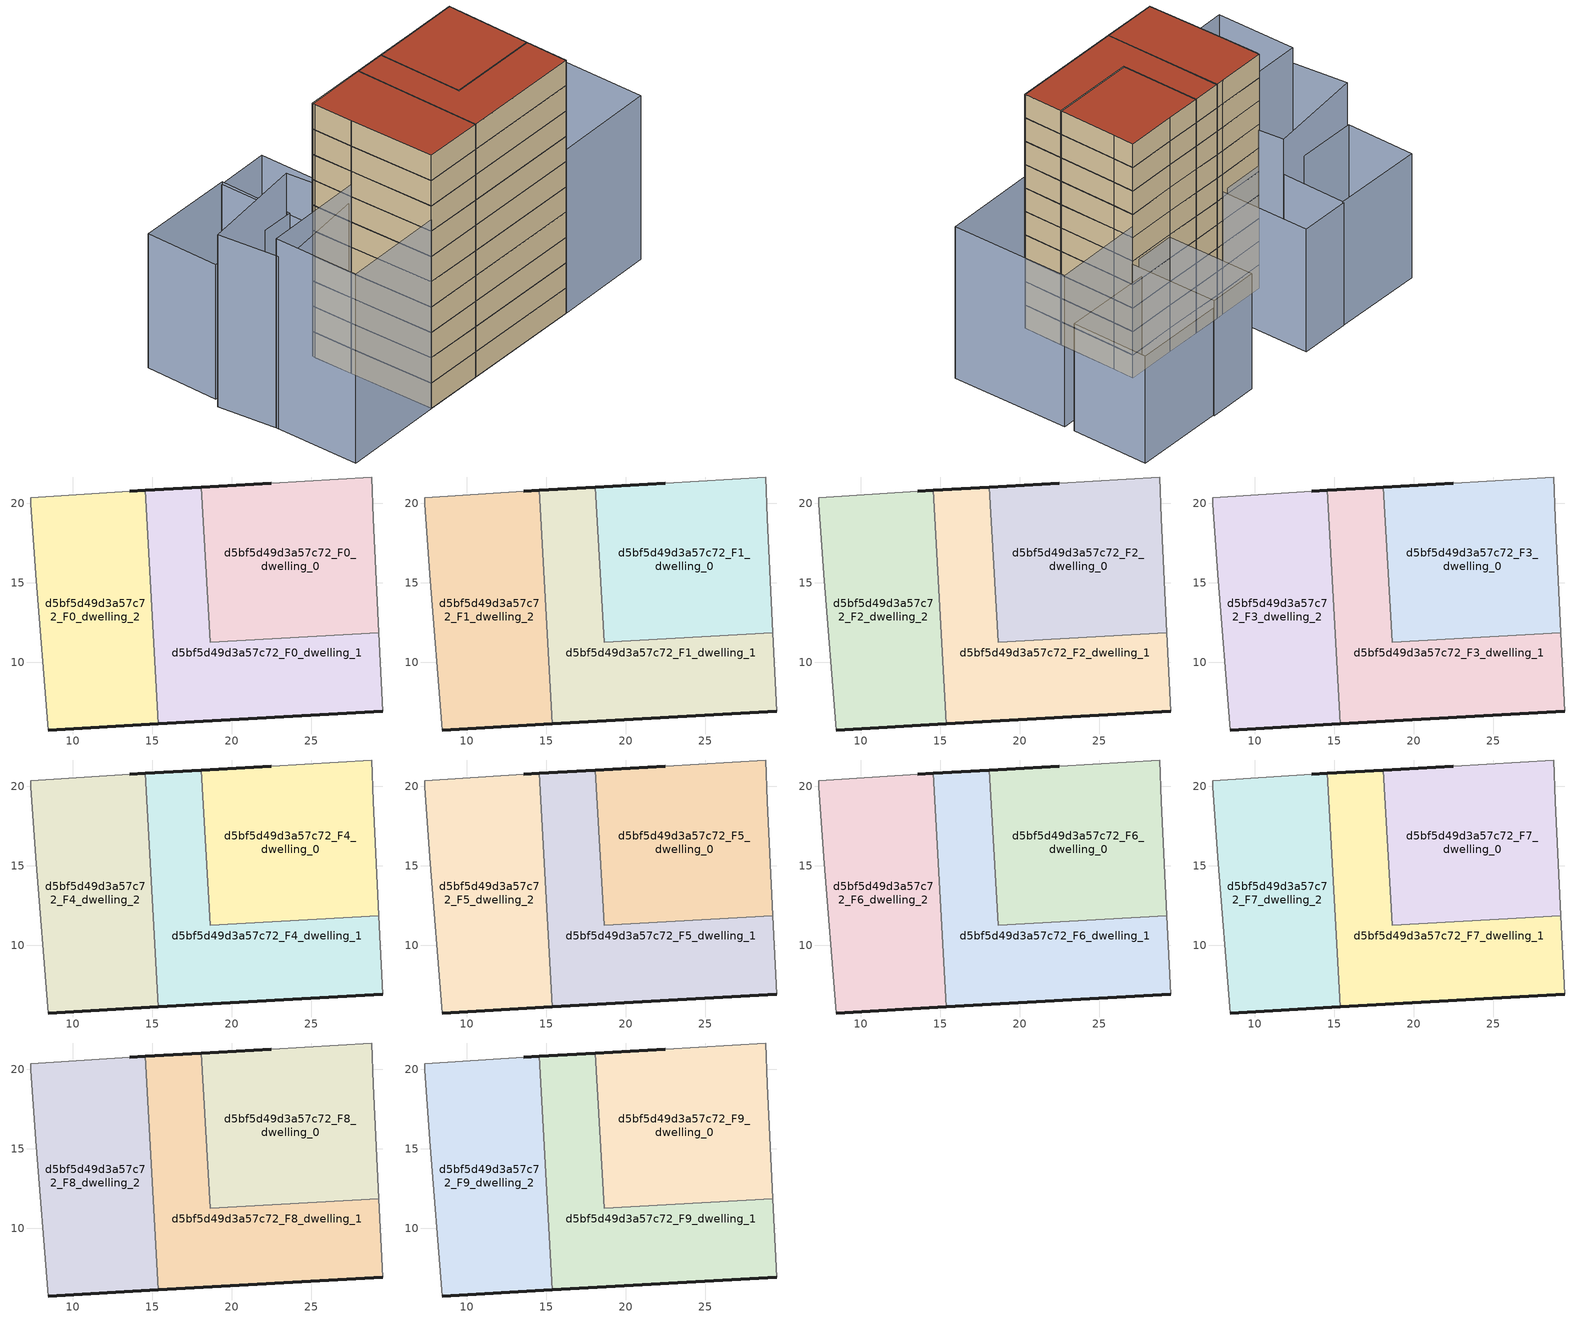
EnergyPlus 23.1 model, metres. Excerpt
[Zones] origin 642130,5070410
d5bf5d49d3a57c72_F0_dwelling_0
 floor ground (EU_floor_Construction): 29.24,11.86 28.88,19.04 28.78,21.65 22.48,21.25 18.08,21 18.63,11.26 z0
 wall outside (EU_wall_Construction): 18.08,21 22.48,21.25 z0:3
 wall adiabatic (EU_wall_Construction): 22.48,21.25 28.78,21.65 28.88,19.04 29.24,11.86 z0:3
 wall to d5bf5d49d3a57c72_F0_dwelling_1 (EU_wall_Construction): 29.24,11.86 18.63,11.26 18.08,21 z0:3
d5bf5d49d3a57c72_F0_dwelling_1
 floor ground (EU_floor_Construction): 29.48,6.93 29.24,11.86 18.63,11.26 18.08,21 14.55,20.8 15.38,6.13 z0
 wall outside (EU_wall_Construction): 29.48,6.93 15.38,6.13 / 14.55,20.8 18.08,21 z0:3
 wall adiabatic (EU_wall_Construction): 29.24,11.86 29.48,6.93 z0:3
 wall to d5bf5d49d3a57c72_F0_dwelling_2 (EU_wall_Construction): 15.38,6.13 14.55,20.8 z0:3
d5bf5d49d3a57c72_F0_dwelling_2
 floor ground (EU_floor_Construction): 15.38,6.13 14.55,20.8 13.57,20.75 7.37,20.35 7.37,19.95 7.67,15.55 7.67,15.54 8.46,5.74 z0
 wall outside (EU_wall_Construction): 13.57,20.75 14.55,20.8 / 15.38,6.13 8.46,5.74 z0:3
 wall adiabatic (EU_wall_Construction): 8.46,5.74 7.67,15.54 7.67,15.55 7.37,19.95 7.37,20.35 13.57,20.75 z0:3
d5bf5d49d3a57c72_F1_dwelling_0
 floor to d5bf5d49d3a57c72_F0_dwelling_0 (EU_floor_Construction): 29.24,11.86 28.88,19.04 28.78,21.65 22.48,21.25 18.08,21 18.63,11.26 z3
 wall outside (EU_wall_Construction): 18.08,21 22.48,21.25 z3:6
 wall adiabatic (EU_wall_Construction): 22.48,21.25 28.78,21.65 28.88,19.04 29.24,11.86 z3:6
 wall to d5bf5d49d3a57c72_F1_dwelling_1 (EU_wall_Construction): 29.24,11.86 18.63,11.26 18.08,21 z3:6
d5bf5d49d3a57c72_F1_dwelling_1
 floor to d5bf5d49d3a57c72_F0_dwelling_1 (EU_floor_Construction): 29.48,6.93 29.24,11.86 18.63,11.26 18.08,21 14.55,20.8 15.38,6.13 z3
 wall outside (EU_wall_Construction): 29.48,6.93 15.38,6.13 / 14.55,20.8 18.08,21 z3:6
 wall adiabatic (EU_wall_Construction): 29.24,11.86 29.48,6.93 z3:6
 wall to d5bf5d49d3a57c72_F1_dwelling_2 (EU_wall_Construction): 15.38,6.13 14.55,20.8 z3:6
d5bf5d49d3a57c72_F1_dwelling_2
 floor to d5bf5d49d3a57c72_F0_dwelling_2 (EU_floor_Construction): 15.38,6.13 14.55,20.8 13.57,20.75 7.37,20.35 7.37,19.95 7.67,15.55 7.67,15.54 8.46,5.74 z3
 wall outside (EU_wall_Construction): 13.57,20.75 14.55,20.8 / 15.38,6.13 8.46,5.74 z3:6
 wall adiabatic (EU_wall_Construction): 8.46,5.74 7.67,15.54 7.67,15.55 7.37,19.95 7.37,20.35 13.57,20.75 z3:6
d5bf5d49d3a57c72_F2_dwelling_0
 floor to d5bf5d49d3a57c72_F1_dwelling_0 (EU_floor_Construction): 29.24,11.86 28.88,19.04 28.78,21.65 22.48,21.25 18.08,21 18.63,11.26 z6
 wall outside (EU_wall_Construction): 18.08,21 22.48,21.25 z6:9
 wall adiabatic (EU_wall_Construction): 22.48,21.25 28.78,21.65 28.88,19.04 29.24,11.86 z6:9
 wall to d5bf5d49d3a57c72_F2_dwelling_1 (EU_wall_Construction): 29.24,11.86 18.63,11.26 18.08,21 z6:9
d5bf5d49d3a57c72_F2_dwelling_1
 floor to d5bf5d49d3a57c72_F1_dwelling_1 (EU_floor_Construction): 29.48,6.93 29.24,11.86 18.63,11.26 18.08,21 14.55,20.8 15.38,6.13 z6
 wall outside (EU_wall_Construction): 29.48,6.93 15.38,6.13 / 14.55,20.8 18.08,21 z6:9
 wall adiabatic (EU_wall_Construction): 29.24,11.86 29.48,6.93 z6:9
 wall to d5bf5d49d3a57c72_F2_dwelling_2 (EU_wall_Construction): 15.38,6.13 14.55,20.8 z6:9
d5bf5d49d3a57c72_F2_dwelling_2
 floor to d5bf5d49d3a57c72_F1_dwelling_2 (EU_floor_Construction): 15.38,6.13 14.55,20.8 13.57,20.75 7.37,20.35 7.37,19.95 7.67,15.55 7.67,15.54 8.46,5.74 z6
 wall outside (EU_wall_Construction): 13.57,20.75 14.55,20.8 / 15.38,6.13 8.46,5.74 z6:9
 wall adiabatic (EU_wall_Construction): 8.46,5.74 7.67,15.54 7.67,15.55 7.37,19.95 7.37,20.35 13.57,20.75 z6:9
d5bf5d49d3a57c72_F3_dwelling_0
 floor to d5bf5d49d3a57c72_F2_dwelling_0 (EU_floor_Construction): 29.24,11.86 28.88,19.04 28.78,21.65 22.48,21.25 18.08,21 18.63,11.26 z9
 wall outside (EU_wall_Construction): 18.08,21 22.48,21.25 z9:12
 wall adiabatic (EU_wall_Construction): 22.48,21.25 28.78,21.65 28.88,19.04 29.24,11.86 z9:12
 wall to d5bf5d49d3a57c72_F3_dwelling_1 (EU_wall_Construction): 29.24,11.86 18.63,11.26 18.08,21 z9:12
d5bf5d49d3a57c72_F3_dwelling_1
 floor to d5bf5d49d3a57c72_F2_dwelling_1 (EU_floor_Construction): 29.48,6.93 29.24,11.86 18.63,11.26 18.08,21 14.55,20.8 15.38,6.13 z9
 wall outside (EU_wall_Construction): 29.48,6.93 15.38,6.13 / 14.55,20.8 18.08,21 z9:12
 wall adiabatic (EU_wall_Construction): 29.24,11.86 29.48,6.93 z9:12
 wall to d5bf5d49d3a57c72_F3_dwelling_2 (EU_wall_Construction): 15.38,6.13 14.55,20.8 z9:12
d5bf5d49d3a57c72_F3_dwelling_2
 floor to d5bf5d49d3a57c72_F2_dwelling_2 (EU_floor_Construction): 15.38,6.13 14.55,20.8 13.57,20.75 7.37,20.35 7.37,19.95 7.67,15.55 7.67,15.54 8.46,5.74 z9
 wall outside (EU_wall_Construction): 13.57,20.75 14.55,20.8 / 15.38,6.13 8.46,5.74 z9:12
 wall adiabatic (EU_wall_Construction): 8.46,5.74 7.67,15.54 7.67,15.55 7.37,19.95 7.37,20.35 13.57,20.75 z9:12
d5bf5d49d3a57c72_F4_dwelling_0
 floor to d5bf5d49d3a57c72_F3_dwelling_0 (EU_floor_Construction): 29.24,11.86 28.88,19.04 28.78,21.65 22.48,21.25 18.08,21 18.63,11.26 z12
 wall outside (EU_wall_Construction): 18.08,21 22.48,21.25 z12:15
 wall adiabatic (EU_wall_Construction): 22.48,21.25 28.78,21.65 28.88,19.04 29.24,11.86 z12:15
 wall to d5bf5d49d3a57c72_F4_dwelling_1 (EU_wall_Construction): 29.24,11.86 18.63,11.26 18.08,21 z12:15
d5bf5d49d3a57c72_F4_dwelling_1
 floor to d5bf5d49d3a57c72_F3_dwelling_1 (EU_floor_Construction): 29.48,6.93 29.24,11.86 18.63,11.26 18.08,21 14.55,20.8 15.38,6.13 z12
 wall outside (EU_wall_Construction): 29.48,6.93 15.38,6.13 / 14.55,20.8 18.08,21 z12:15
 wall adiabatic (EU_wall_Construction): 29.24,11.86 29.48,6.93 z12:15
 wall to d5bf5d49d3a57c72_F4_dwelling_2 (EU_wall_Construction): 15.38,6.13 14.55,20.8 z12:15
d5bf5d49d3a57c72_F4_dwelling_2
 floor to d5bf5d49d3a57c72_F3_dwelling_2 (EU_floor_Construction): 15.38,6.13 14.55,20.8 13.57,20.75 7.37,20.35 7.37,19.95 7.67,15.55 7.67,15.54 8.46,5.74 z12
 wall outside (EU_wall_Construction): 13.57,20.75 14.55,20.8 / 15.38,6.13 8.46,5.74 z12:15
 wall adiabatic (EU_wall_Construction): 8.46,5.74 7.67,15.54 7.67,15.55 7.37,19.95 7.37,20.35 13.57,20.75 z12:15
d5bf5d49d3a57c72_F5_dwelling_0
 floor to d5bf5d49d3a57c72_F4_dwelling_0 (EU_floor_Construction): 29.24,11.86 28.88,19.04 28.78,21.65 22.48,21.25 18.08,21 18.63,11.26 z15
 wall outside (EU_wall_Construction): 18.08,21 22.48,21.25 z15:18
 wall adiabatic (EU_wall_Construction): 22.48,21.25 28.78,21.65 28.88,19.04 29.24,11.86 z15:18
 wall to d5bf5d49d3a57c72_F5_dwelling_1 (EU_wall_Construction): 29.24,11.86 18.63,11.26 18.08,21 z15:18
d5bf5d49d3a57c72_F5_dwelling_1
 floor to d5bf5d49d3a57c72_F4_dwelling_1 (EU_floor_Construction): 29.48,6.93 29.24,11.86 18.63,11.26 18.08,21 14.55,20.8 15.38,6.13 z15
 wall outside (EU_wall_Construction): 29.48,6.93 15.38,6.13 / 14.55,20.8 18.08,21 z15:18
 wall adiabatic (EU_wall_Construction): 29.24,11.86 29.48,6.93 z15:18
 wall to d5bf5d49d3a57c72_F5_dwelling_2 (EU_wall_Construction): 15.38,6.13 14.55,20.8 z15:18
d5bf5d49d3a57c72_F5_dwelling_2
 floor to d5bf5d49d3a57c72_F4_dwelling_2 (EU_floor_Construction): 15.38,6.13 14.55,20.8 13.57,20.75 7.37,20.35 7.37,19.95 7.67,15.55 7.67,15.54 8.46,5.74 z15
 wall outside (EU_wall_Construction): 13.57,20.75 14.55,20.8 / 15.38,6.13 8.46,5.74 z15:18
 wall adiabatic (EU_wall_Construction): 8.46,5.74 7.67,15.54 7.67,15.55 7.37,19.95 7.37,20.35 13.57,20.75 z15:18
d5bf5d49d3a57c72_F6_dwelling_0
 floor to d5bf5d49d3a57c72_F5_dwelling_0 (EU_floor_Construction): 29.24,11.86 28.88,19.04 28.78,21.65 22.48,21.25 18.08,21 18.63,11.26 z18
 wall outside (EU_wall_Construction): 18.08,21 22.48,21.25 z18:21
 wall adiabatic (EU_wall_Construction): 22.48,21.25 28.78,21.65 28.88,19.04 29.24,11.86 z18:21
 wall to d5bf5d49d3a57c72_F6_dwelling_1 (EU_wall_Construction): 29.24,11.86 18.63,11.26 18.08,21 z18:21
d5bf5d49d3a57c72_F6_dwelling_1
 floor to d5bf5d49d3a57c72_F5_dwelling_1 (EU_floor_Construction): 29.48,6.93 29.24,11.86 18.63,11.26 18.08,21 14.55,20.8 15.38,6.13 z18
 wall outside (EU_wall_Construction): 29.48,6.93 15.38,6.13 / 14.55,20.8 18.08,21 z18:21
 wall adiabatic (EU_wall_Construction): 29.24,11.86 29.48,6.93 z18:21
 wall to d5bf5d49d3a57c72_F6_dwelling_2 (EU_wall_Construction): 15.38,6.13 14.55,20.8 z18:21
d5bf5d49d3a57c72_F6_dwelling_2
 floor to d5bf5d49d3a57c72_F5_dwelling_2 (EU_floor_Construction): 15.38,6.13 14.55,20.8 13.57,20.75 7.37,20.35 7.37,19.95 7.67,15.55 7.67,15.54 8.46,5.74 z18
 wall outside (EU_wall_Construction): 13.57,20.75 14.55,20.8 / 15.38,6.13 8.46,5.74 z18:21
 wall adiabatic (EU_wall_Construction): 8.46,5.74 7.67,15.54 7.67,15.55 7.37,19.95 7.37,20.35 13.57,20.75 z18:21
d5bf5d49d3a57c72_F7_dwelling_0
 floor to d5bf5d49d3a57c72_F6_dwelling_0 (EU_floor_Construction): 29.24,11.86 28.88,19.04 28.78,21.65 22.48,21.25 18.08,21 18.63,11.26 z21
 wall outside (EU_wall_Construction): 18.08,21 22.48,21.25 z21:24
 wall adiabatic (EU_wall_Construction): 22.48,21.25 28.78,21.65 28.88,19.04 29.24,11.86 z21:24
 wall to d5bf5d49d3a57c72_F7_dwelling_1 (EU_wall_Construction): 29.24,11.86 18.63,11.26 18.08,21 z21:24
d5bf5d49d3a57c72_F7_dwelling_1
 floor to d5bf5d49d3a57c72_F6_dwelling_1 (EU_floor_Construction): 29.48,6.93 29.24,11.86 18.63,11.26 18.08,21 14.55,20.8 15.38,6.13 z21
 wall outside (EU_wall_Construction): 29.48,6.93 15.38,6.13 / 14.55,20.8 18.08,21 z21:24
 wall adiabatic (EU_wall_Construction): 29.24,11.86 29.48,6.93 z21:24
 wall to d5bf5d49d3a57c72_F7_dwelling_2 (EU_wall_Construction): 15.38,6.13 14.55,20.8 z21:24
d5bf5d49d3a57c72_F7_dwelling_2
 floor to d5bf5d49d3a57c72_F6_dwelling_2 (EU_floor_Construction): 15.38,6.13 14.55,20.8 13.57,20.75 7.37,20.35 7.37,19.95 7.67,15.55 7.67,15.54 8.46,5.74 z21
 wall outside (EU_wall_Construction): 13.57,20.75 14.55,20.8 / 15.38,6.13 8.46,5.74 z21:24
 wall adiabatic (EU_wall_Construction): 8.46,5.74 7.67,15.54 7.67,15.55 7.37,19.95 7.37,20.35 13.57,20.75 z21:24
d5bf5d49d3a57c72_F8_dwelling_0
 floor to d5bf5d49d3a57c72_F7_dwelling_0 (EU_floor_Construction): 29.24,11.86 28.88,19.04 28.78,21.65 22.48,21.25 18.08,21 18.63,11.26 z24
 wall outside (EU_wall_Construction): 18.08,21 22.48,21.25 z24:27
 wall adiabatic (EU_wall_Construction): 22.48,21.25 28.78,21.65 28.88,19.04 29.24,11.86 z24:27
 wall to d5bf5d49d3a57c72_F8_dwelling_1 (EU_wall_Construction): 29.24,11.86 18.63,11.26 18.08,21 z24:27
d5bf5d49d3a57c72_F8_dwelling_1
 floor to d5bf5d49d3a57c72_F7_dwelling_1 (EU_floor_Construction): 29.48,6.93 29.24,11.86 18.63,11.26 18.08,21 14.55,20.8 15.38,6.13 z24
 wall outside (EU_wall_Construction): 29.48,6.93 15.38,6.13 / 14.55,20.8 18.08,21 z24:27
 wall adiabatic (EU_wall_Construction): 29.24,11.86 29.48,6.93 z24:27
 wall to d5bf5d49d3a57c72_F8_dwelling_2 (EU_wall_Construction): 15.38,6.13 14.55,20.8 z24:27
d5bf5d49d3a57c72_F8_dwelling_2
 floor to d5bf5d49d3a57c72_F7_dwelling_2 (EU_floor_Construction): 15.38,6.13 14.55,20.8 13.57,20.75 7.37,20.35 7.37,19.95 7.67,15.55 7.67,15.54 8.46,5.74 z24
 wall outside (EU_wall_Construction): 13.57,20.75 14.55,20.8 / 15.38,6.13 8.46,5.74 z24:27
 wall adiabatic (EU_wall_Construction): 8.46,5.74 7.67,15.54 7.67,15.55 7.37,19.95 7.37,20.35 13.57,20.75 z24:27
d5bf5d49d3a57c72_F9_dwelling_0
 floor to d5bf5d49d3a57c72_F8_dwelling_0 (EU_floor_Construction): 29.24,11.86 28.88,19.04 28.78,21.65 22.48,21.25 18.08,21 18.63,11.26 z27
 wall outside (EU_wall_Construction): 18.08,21 22.48,21.25 z27:30
 wall adiabatic (EU_wall_Construction): 22.48,21.25 28.78,21.65 28.88,19.04 29.24,11.86 z27:30
 wall to d5bf5d49d3a57c72_F9_dwelling_1 (EU_wall_Construction): 29.24,11.86 18.63,11.26 18.08,21 z27:30
 roof outside (EU_roof_Construction): 28.78,21.65 28.88,19.04 29.24,11.86 18.63,11.26 18.08,21 22.48,21.25 z30
d5bf5d49d3a57c72_F9_dwelling_1
 floor to d5bf5d49d3a57c72_F8_dwelling_1 (EU_floor_Construction): 29.48,6.93 29.24,11.86 18.63,11.26 18.08,21 14.55,20.8 15.38,6.13 z27
 wall outside (EU_wall_Construction): 29.48,6.93 15.38,6.13 / 14.55,20.8 18.08,21 z27:30
 wall adiabatic (EU_wall_Construction): 29.24,11.86 29.48,6.93 z27:30
 wall to d5bf5d49d3a57c72_F9_dwelling_2 (EU_wall_Construction): 15.38,6.13 14.55,20.8 z27:30
 roof outside (EU_roof_Construction): 29.24,11.86 29.48,6.93 15.38,6.13 14.55,20.8 18.08,21 18.63,11.26 z30
d5bf5d49d3a57c72_F9_dwelling_2
 floor to d5bf5d49d3a57c72_F8_dwelling_2 (EU_floor_Construction): 15.38,6.13 14.55,20.8 13.57,20.75 7.37,20.35 7.37,19.95 7.67,15.55 7.67,15.54 8.46,5.74 z27
 wall outside (EU_wall_Construction): 13.57,20.75 14.55,20.8 / 15.38,6.13 8.46,5.74 z27:30
 wall adiabatic (EU_wall_Construction): 8.46,5.74 7.67,15.54 7.67,15.55 7.37,19.95 7.37,20.35 13.57,20.75 z27:30
 roof outside (EU_roof_Construction): 14.55,20.8 15.38,6.13 8.46,5.74 7.67,15.54 7.67,15.55 7.37,19.95 7.37,20.35 13.57,20.75 z30
shading: 41.29,7.73 29.48,6.94 / 29.48,6.94 28.49,21.55 / 28.49,21.55 40.3,22.35 / 40.3,22.35 41.29,7.73 z0:19.4; 28.87,21.65 22.48,21.25 / 22.48,21.25 21.78,32.26 / 21.78,32.26 28.18,32.66 / 28.18,32.66 28.87,21.65 z0:14.7; 8.36,15.7 -3.94,13.65 / -3.94,13.65 -5.24,21.46 / -5.24,21.46 7.06,23.5 / 7.06,23.5 8.36,15.7 z0:20.4; 13.57,20.75 7.27,20.35 / 7.27,20.35 6.55,31.56 / 6.55,31.56 12.85,31.96 / 12.85,31.96 13.57,20.75 z0:15.7; -4.84,30.96 6.64,31.56 / 6.64,31.56 7.09,23.06 / 7.09,23.06 -4.39,22.46 / -4.39,22.46 -4.84,30.96 z0:15.9; 28.17,32.55 39.6,33.16 / 39.6,33.16 40.11,23.56 / 40.11,23.56 28.68,22.95 / 28.68,22.95 28.17,32.55 z0:13.7; 8.47,5.74 -3.44,4.94 / -3.44,4.94 -4.1,14.76 / -4.1,14.76 7.81,15.56 / 7.81,15.56 8.47,5.74 z0:22.4
[Building]
EU S2 Campaign: North Axis=0; Terrain=City; Solar Distribution=FullExterior
[Site:Location]
Lyon-Bron: Latitude=45.75; Longitude=5; Time Zone=1; Elevation=198
[SizingPeriod:WeatherFileDays]
AnnualSizingPeriod: Begin Month=1; Begin Day of Month=1; End Month=12; End Day of Month=31; Day of Week for Start Day=Monday; Use Weather File Daylight Saving Period=No; Use Weather File Rain and Snow Indicators=No
[MATERIAL]
EU_InternalMass_Material: Roughness=MediumRough; Thickness=0.1; Conductivity=1; Density=1800; Specific Heat=900; Thermal Absorptance=0.9; Solar Absorptance=0.7; Visible Absorptance=0.7
[MATERIAL:NOMASS] Roughness=MediumRough; Thermal Absorptance=0.9; Solar Absorptance=0.7; Visible Absorptance=0.7
Name | Thermal Resistance
EU_wall_NoMass | 0.370959
EU_roof_NoMass | 0.369943
EU_floor_NoMass | 0.443696
[CONSTRUCTION]
EU_wall_Construction: EU_wall_NoMass
EU_roof_Construction: EU_roof_NoMass
EU_floor_Construction: EU_floor_NoMass
EU_InternalMass_Construction: EU_InternalMass_Material
[ZONE] Type=1; Multiplier=1; Ceiling Height=autocalculate; Floor Area=autocalculate; Part of Total Floor Area=Yes
Name | Volume
d5bf5d49d3a57c72_F0_dwelling_0 | 312.538
d5bf5d49d3a57c72_F1_dwelling_0; d5bf5d49d3a57c72_F2_dwelling_0; d5bf5d49d3a57c72_F3_dwelling_0; d5bf5d49d3a57c72_F4_dwelling_0; d5bf5d49d3a57c72_F5_dwelling_0; d5bf5d49d3a57c72_F6_dwelling_0; d5bf5d49d3a57c72_F7_dwelling_0; d5bf5d49d3a57c72_F8_dwelling_0; d5bf5d49d3a57c72_F9_dwelling_0; d5bf5d49d3a57c72_F0_dwelling_1; d5bf5d49d3a57c72_F1_dwelling_1; d5bf5d49d3a57c72_F2_dwelling_1; d5bf5d49d3a57c72_F3_dwelling_1; d5bf5d49d3a57c72_F4_dwelling_1; d5bf5d49d3a57c72_F5_dwelling_1; d5bf5d49d3a57c72_F6_dwelling_1; d5bf5d49d3a57c72_F7_dwelling_1; d5bf5d49d3a57c72_F8_dwelling_1; d5bf5d49d3a57c72_F9_dwelling_1 | 312.539
d5bf5d49d3a57c72_F0_dwelling_2 | 312.521
d5bf5d49d3a57c72_F1_dwelling_2; d5bf5d49d3a57c72_F2_dwelling_2; d5bf5d49d3a57c72_F3_dwelling_2; d5bf5d49d3a57c72_F4_dwelling_2; d5bf5d49d3a57c72_F5_dwelling_2; d5bf5d49d3a57c72_F6_dwelling_2; d5bf5d49d3a57c72_F7_dwelling_2; d5bf5d49d3a57c72_F8_dwelling_2; d5bf5d49d3a57c72_F9_dwelling_2 | 312.519
[INTERNALMASS] Construction=EU_InternalMass_Construction
Name | Zone or ZoneList | Surface Area
d5bf5d49d3a57c72_F0_dwelling_0_EU_InternalMass | d5bf5d49d3a57c72_F0_dwelling_0 | 104.179
d5bf5d49d3a57c72_F0_dwelling_1_EU_InternalMass | d5bf5d49d3a57c72_F0_dwelling_1 | 104.18
d5bf5d49d3a57c72_F0_dwelling_2_EU_InternalMass | d5bf5d49d3a57c72_F0_dwelling_2 | 104.173
d5bf5d49d3a57c72_F1_dwelling_0_EU_InternalMass | d5bf5d49d3a57c72_F1_dwelling_0 | 104.179
d5bf5d49d3a57c72_F1_dwelling_1_EU_InternalMass | d5bf5d49d3a57c72_F1_dwelling_1 | 104.18
d5bf5d49d3a57c72_F1_dwelling_2_EU_InternalMass | d5bf5d49d3a57c72_F1_dwelling_2 | 104.173
d5bf5d49d3a57c72_F2_dwelling_0_EU_InternalMass | d5bf5d49d3a57c72_F2_dwelling_0 | 104.179
d5bf5d49d3a57c72_F2_dwelling_1_EU_InternalMass | d5bf5d49d3a57c72_F2_dwelling_1 | 104.18
d5bf5d49d3a57c72_F2_dwelling_2_EU_InternalMass | d5bf5d49d3a57c72_F2_dwelling_2 | 104.173
d5bf5d49d3a57c72_F3_dwelling_0_EU_InternalMass | d5bf5d49d3a57c72_F3_dwelling_0 | 104.179
d5bf5d49d3a57c72_F3_dwelling_1_EU_InternalMass | d5bf5d49d3a57c72_F3_dwelling_1 | 104.18
d5bf5d49d3a57c72_F3_dwelling_2_EU_InternalMass | d5bf5d49d3a57c72_F3_dwelling_2 | 104.173
d5bf5d49d3a57c72_F4_dwelling_0_EU_InternalMass | d5bf5d49d3a57c72_F4_dwelling_0 | 104.179
d5bf5d49d3a57c72_F4_dwelling_1_EU_InternalMass | d5bf5d49d3a57c72_F4_dwelling_1 | 104.18
d5bf5d49d3a57c72_F4_dwelling_2_EU_InternalMass | d5bf5d49d3a57c72_F4_dwelling_2 | 104.173
d5bf5d49d3a57c72_F5_dwelling_0_EU_InternalMass | d5bf5d49d3a57c72_F5_dwelling_0 | 104.179
d5bf5d49d3a57c72_F5_dwelling_1_EU_InternalMass | d5bf5d49d3a57c72_F5_dwelling_1 | 104.18
d5bf5d49d3a57c72_F5_dwelling_2_EU_InternalMass | d5bf5d49d3a57c72_F5_dwelling_2 | 104.173
d5bf5d49d3a57c72_F6_dwelling_0_EU_InternalMass | d5bf5d49d3a57c72_F6_dwelling_0 | 104.179
d5bf5d49d3a57c72_F6_dwelling_1_EU_InternalMass | d5bf5d49d3a57c72_F6_dwelling_1 | 104.18
d5bf5d49d3a57c72_F6_dwelling_2_EU_InternalMass | d5bf5d49d3a57c72_F6_dwelling_2 | 104.173
d5bf5d49d3a57c72_F7_dwelling_0_EU_InternalMass | d5bf5d49d3a57c72_F7_dwelling_0 | 104.179
d5bf5d49d3a57c72_F7_dwelling_1_EU_InternalMass | d5bf5d49d3a57c72_F7_dwelling_1 | 104.18
d5bf5d49d3a57c72_F7_dwelling_2_EU_InternalMass | d5bf5d49d3a57c72_F7_dwelling_2 | 104.173
d5bf5d49d3a57c72_F8_dwelling_0_EU_InternalMass | d5bf5d49d3a57c72_F8_dwelling_0 | 104.179
d5bf5d49d3a57c72_F8_dwelling_1_EU_InternalMass | d5bf5d49d3a57c72_F8_dwelling_1 | 104.18
d5bf5d49d3a57c72_F8_dwelling_2_EU_InternalMass | d5bf5d49d3a57c72_F8_dwelling_2 | 104.173
d5bf5d49d3a57c72_F9_dwelling_0_EU_InternalMass | d5bf5d49d3a57c72_F9_dwelling_0 | 104.179
d5bf5d49d3a57c72_F9_dwelling_1_EU_InternalMass | d5bf5d49d3a57c72_F9_dwelling_1 | 104.18
d5bf5d49d3a57c72_F9_dwelling_2_EU_InternalMass | d5bf5d49d3a57c72_F9_dwelling_2 | 104.173
[OTHEREQUIPMENT] Fuel Type=Electricity; Design Level Calculation Method=Watts/Area; Power per Zone Floor Area=1; Fraction Latent=0; Fraction Radiant=0; Fraction Lost=0; Carbon Dioxide Generation Rate=0; EndUse Subcategory=EU_Step8_InternalGains
Name | Zone or ZoneList or Space or SpaceList | Schedule
EU_Step8_InternalGain_d5bf5d49d3a57c72_F0_dwelling_0_f000 | d5bf5d49d3a57c72_F0_dwelling_0 | EU_Step8_GainSchedule_d5bf5d49d3a57c72_F0_dwelling_0_f000
EU_Step8_InternalGain_d5bf5d49d3a57c72_F0_dwelling_1_f000 | d5bf5d49d3a57c72_F0_dwelling_1 | EU_Step8_GainSchedule_d5bf5d49d3a57c72_F0_dwelling_1_f000
EU_Step8_InternalGain_d5bf5d49d3a57c72_F0_dwelling_2_f000 | d5bf5d49d3a57c72_F0_dwelling_2 | EU_Step8_GainSchedule_d5bf5d49d3a57c72_F0_dwelling_2_f000
EU_Step8_InternalGain_d5bf5d49d3a57c72_F1_dwelling_0_f000 | d5bf5d49d3a57c72_F1_dwelling_0 | EU_Step8_GainSchedule_d5bf5d49d3a57c72_F1_dwelling_0_f000
EU_Step8_InternalGain_d5bf5d49d3a57c72_F1_dwelling_1_f000 | d5bf5d49d3a57c72_F1_dwelling_1 | EU_Step8_GainSchedule_d5bf5d49d3a57c72_F1_dwelling_1_f000
EU_Step8_InternalGain_d5bf5d49d3a57c72_F1_dwelling_2_f000 | d5bf5d49d3a57c72_F1_dwelling_2 | EU_Step8_GainSchedule_d5bf5d49d3a57c72_F1_dwelling_2_f000
EU_Step8_InternalGain_d5bf5d49d3a57c72_F2_dwelling_0_f000 | d5bf5d49d3a57c72_F2_dwelling_0 | EU_Step8_GainSchedule_d5bf5d49d3a57c72_F2_dwelling_0_f000
EU_Step8_InternalGain_d5bf5d49d3a57c72_F2_dwelling_1_f000 | d5bf5d49d3a57c72_F2_dwelling_1 | EU_Step8_GainSchedule_d5bf5d49d3a57c72_F2_dwelling_1_f000
EU_Step8_InternalGain_d5bf5d49d3a57c72_F2_dwelling_2_f000 | d5bf5d49d3a57c72_F2_dwelling_2 | EU_Step8_GainSchedule_d5bf5d49d3a57c72_F2_dwelling_2_f000
EU_Step8_InternalGain_d5bf5d49d3a57c72_F3_dwelling_0_f000 | d5bf5d49d3a57c72_F3_dwelling_0 | EU_Step8_GainSchedule_d5bf5d49d3a57c72_F3_dwelling_0_f000
EU_Step8_InternalGain_d5bf5d49d3a57c72_F3_dwelling_1_f000 | d5bf5d49d3a57c72_F3_dwelling_1 | EU_Step8_GainSchedule_d5bf5d49d3a57c72_F3_dwelling_1_f000
EU_Step8_InternalGain_d5bf5d49d3a57c72_F3_dwelling_2_f000 | d5bf5d49d3a57c72_F3_dwelling_2 | EU_Step8_GainSchedule_d5bf5d49d3a57c72_F3_dwelling_2_f000
EU_Step8_InternalGain_d5bf5d49d3a57c72_F4_dwelling_0_f000 | d5bf5d49d3a57c72_F4_dwelling_0 | EU_Step8_GainSchedule_d5bf5d49d3a57c72_F4_dwelling_0_f000
EU_Step8_InternalGain_d5bf5d49d3a57c72_F4_dwelling_1_f000 | d5bf5d49d3a57c72_F4_dwelling_1 | EU_Step8_GainSchedule_d5bf5d49d3a57c72_F4_dwelling_1_f000
EU_Step8_InternalGain_d5bf5d49d3a57c72_F4_dwelling_2_f000 | d5bf5d49d3a57c72_F4_dwelling_2 | EU_Step8_GainSchedule_d5bf5d49d3a57c72_F4_dwelling_2_f000
EU_Step8_InternalGain_d5bf5d49d3a57c72_F5_dwelling_0_f000 | d5bf5d49d3a57c72_F5_dwelling_0 | EU_Step8_GainSchedule_d5bf5d49d3a57c72_F5_dwelling_0_f000
EU_Step8_InternalGain_d5bf5d49d3a57c72_F5_dwelling_1_f000 | d5bf5d49d3a57c72_F5_dwelling_1 | EU_Step8_GainSchedule_d5bf5d49d3a57c72_F5_dwelling_1_f000
EU_Step8_InternalGain_d5bf5d49d3a57c72_F5_dwelling_2_f000 | d5bf5d49d3a57c72_F5_dwelling_2 | EU_Step8_GainSchedule_d5bf5d49d3a57c72_F5_dwelling_2_f000
EU_Step8_InternalGain_d5bf5d49d3a57c72_F6_dwelling_0_f000 | d5bf5d49d3a57c72_F6_dwelling_0 | EU_Step8_GainSchedule_d5bf5d49d3a57c72_F6_dwelling_0_f000
EU_Step8_InternalGain_d5bf5d49d3a57c72_F6_dwelling_1_f000 | d5bf5d49d3a57c72_F6_dwelling_1 | EU_Step8_GainSchedule_d5bf5d49d3a57c72_F6_dwelling_1_f000
EU_Step8_InternalGain_d5bf5d49d3a57c72_F6_dwelling_2_f000 | d5bf5d49d3a57c72_F6_dwelling_2 | EU_Step8_GainSchedule_d5bf5d49d3a57c72_F6_dwelling_2_f000
EU_Step8_InternalGain_d5bf5d49d3a57c72_F7_dwelling_0_f000 | d5bf5d49d3a57c72_F7_dwelling_0 | EU_Step8_GainSchedule_d5bf5d49d3a57c72_F7_dwelling_0_f000
EU_Step8_InternalGain_d5bf5d49d3a57c72_F7_dwelling_1_f000 | d5bf5d49d3a57c72_F7_dwelling_1 | EU_Step8_GainSchedule_d5bf5d49d3a57c72_F7_dwelling_1_f000
EU_Step8_InternalGain_d5bf5d49d3a57c72_F7_dwelling_2_f000 | d5bf5d49d3a57c72_F7_dwelling_2 | EU_Step8_GainSchedule_d5bf5d49d3a57c72_F7_dwelling_2_f000
EU_Step8_InternalGain_d5bf5d49d3a57c72_F8_dwelling_0_f000 | d5bf5d49d3a57c72_F8_dwelling_0 | EU_Step8_GainSchedule_d5bf5d49d3a57c72_F8_dwelling_0_f000
EU_Step8_InternalGain_d5bf5d49d3a57c72_F8_dwelling_1_f000 | d5bf5d49d3a57c72_F8_dwelling_1 | EU_Step8_GainSchedule_d5bf5d49d3a57c72_F8_dwelling_1_f000
EU_Step8_InternalGain_d5bf5d49d3a57c72_F8_dwelling_2_f000 | d5bf5d49d3a57c72_F8_dwelling_2 | EU_Step8_GainSchedule_d5bf5d49d3a57c72_F8_dwelling_2_f000
EU_Step8_InternalGain_d5bf5d49d3a57c72_F9_dwelling_0_f000 | d5bf5d49d3a57c72_F9_dwelling_0 | EU_Step8_GainSchedule_d5bf5d49d3a57c72_F9_dwelling_0_f000
EU_Step8_InternalGain_d5bf5d49d3a57c72_F9_dwelling_1_f000 | d5bf5d49d3a57c72_F9_dwelling_1 | EU_Step8_GainSchedule_d5bf5d49d3a57c72_F9_dwelling_1_f000
EU_Step8_InternalGain_d5bf5d49d3a57c72_F9_dwelling_2_f000 | d5bf5d49d3a57c72_F9_dwelling_2 | EU_Step8_GainSchedule_d5bf5d49d3a57c72_F9_dwelling_2_f000
[ZONEVENTILATION:DESIGNFLOWRATE] Schedule=EU_AlwaysOn; Design Flow Rate Calculation Method=AirChanges/Hour; Air Changes per Hour=0.44192; Ventilation Type=Natural; Fan Pressure Rise=0; Fan Total Efficiency=1; Constant Term Coefficient=1; Temperature Term Coefficient=0; Velocity Term Coefficient=0; Velocity Squared Term Coefficient=0; Minimum Indoor Temperature=-100; Maximum Indoor Temperature=100; Delta Temperature=-100; Minimum Outdoor Temperature=-100; Maximum Outdoor Temperature=100; Maximum Wind Speed=40
Name | Zone or ZoneList or Space or SpaceList
EU_ConstantAir_d5bf5d49d3a57c72_F0_dwelling_0 | d5bf5d49d3a57c72_F0_dwelling_0
EU_ConstantAir_d5bf5d49d3a57c72_F0_dwelling_1 | d5bf5d49d3a57c72_F0_dwelling_1
EU_ConstantAir_d5bf5d49d3a57c72_F0_dwelling_2 | d5bf5d49d3a57c72_F0_dwelling_2
EU_ConstantAir_d5bf5d49d3a57c72_F1_dwelling_0 | d5bf5d49d3a57c72_F1_dwelling_0
EU_ConstantAir_d5bf5d49d3a57c72_F1_dwelling_1 | d5bf5d49d3a57c72_F1_dwelling_1
EU_ConstantAir_d5bf5d49d3a57c72_F1_dwelling_2 | d5bf5d49d3a57c72_F1_dwelling_2
EU_ConstantAir_d5bf5d49d3a57c72_F2_dwelling_0 | d5bf5d49d3a57c72_F2_dwelling_0
EU_ConstantAir_d5bf5d49d3a57c72_F2_dwelling_1 | d5bf5d49d3a57c72_F2_dwelling_1
EU_ConstantAir_d5bf5d49d3a57c72_F2_dwelling_2 | d5bf5d49d3a57c72_F2_dwelling_2
EU_ConstantAir_d5bf5d49d3a57c72_F3_dwelling_0 | d5bf5d49d3a57c72_F3_dwelling_0
EU_ConstantAir_d5bf5d49d3a57c72_F3_dwelling_1 | d5bf5d49d3a57c72_F3_dwelling_1
EU_ConstantAir_d5bf5d49d3a57c72_F3_dwelling_2 | d5bf5d49d3a57c72_F3_dwelling_2
EU_ConstantAir_d5bf5d49d3a57c72_F4_dwelling_0 | d5bf5d49d3a57c72_F4_dwelling_0
EU_ConstantAir_d5bf5d49d3a57c72_F4_dwelling_1 | d5bf5d49d3a57c72_F4_dwelling_1
EU_ConstantAir_d5bf5d49d3a57c72_F4_dwelling_2 | d5bf5d49d3a57c72_F4_dwelling_2
EU_ConstantAir_d5bf5d49d3a57c72_F5_dwelling_0 | d5bf5d49d3a57c72_F5_dwelling_0
EU_ConstantAir_d5bf5d49d3a57c72_F5_dwelling_1 | d5bf5d49d3a57c72_F5_dwelling_1
EU_ConstantAir_d5bf5d49d3a57c72_F5_dwelling_2 | d5bf5d49d3a57c72_F5_dwelling_2
EU_ConstantAir_d5bf5d49d3a57c72_F6_dwelling_0 | d5bf5d49d3a57c72_F6_dwelling_0
EU_ConstantAir_d5bf5d49d3a57c72_F6_dwelling_1 | d5bf5d49d3a57c72_F6_dwelling_1
EU_ConstantAir_d5bf5d49d3a57c72_F6_dwelling_2 | d5bf5d49d3a57c72_F6_dwelling_2
EU_ConstantAir_d5bf5d49d3a57c72_F7_dwelling_0 | d5bf5d49d3a57c72_F7_dwelling_0
EU_ConstantAir_d5bf5d49d3a57c72_F7_dwelling_1 | d5bf5d49d3a57c72_F7_dwelling_1
EU_ConstantAir_d5bf5d49d3a57c72_F7_dwelling_2 | d5bf5d49d3a57c72_F7_dwelling_2
EU_ConstantAir_d5bf5d49d3a57c72_F8_dwelling_0 | d5bf5d49d3a57c72_F8_dwelling_0
EU_ConstantAir_d5bf5d49d3a57c72_F8_dwelling_1 | d5bf5d49d3a57c72_F8_dwelling_1
EU_ConstantAir_d5bf5d49d3a57c72_F8_dwelling_2 | d5bf5d49d3a57c72_F8_dwelling_2
EU_ConstantAir_d5bf5d49d3a57c72_F9_dwelling_0 | d5bf5d49d3a57c72_F9_dwelling_0
EU_ConstantAir_d5bf5d49d3a57c72_F9_dwelling_1 | d5bf5d49d3a57c72_F9_dwelling_1
EU_ConstantAir_d5bf5d49d3a57c72_F9_dwelling_2 | d5bf5d49d3a57c72_F9_dwelling_2
[HVACTEMPLATE:THERMOSTAT] Constant Heating Setpoint=20; Constant Cooling Setpoint=50
EU_HeatOnly_d5bf5d49d3a57c72_F0_dwelling_0; EU_HeatOnly_d5bf5d49d3a57c72_F0_dwelling_1; EU_HeatOnly_d5bf5d49d3a57c72_F0_dwelling_2; EU_HeatOnly_d5bf5d49d3a57c72_F1_dwelling_0; EU_HeatOnly_d5bf5d49d3a57c72_F1_dwelling_1; EU_HeatOnly_d5bf5d49d3a57c72_F1_dwelling_2; EU_HeatOnly_d5bf5d49d3a57c72_F2_dwelling_0; EU_HeatOnly_d5bf5d49d3a57c72_F2_dwelling_1; EU_HeatOnly_d5bf5d49d3a57c72_F2_dwelling_2; EU_HeatOnly_d5bf5d49d3a57c72_F3_dwelling_0; EU_HeatOnly_d5bf5d49d3a57c72_F3_dwelling_1; EU_HeatOnly_d5bf5d49d3a57c72_F3_dwelling_2; EU_HeatOnly_d5bf5d49d3a57c72_F4_dwelling_0; EU_HeatOnly_d5bf5d49d3a57c72_F4_dwelling_1; EU_HeatOnly_d5bf5d49d3a57c72_F4_dwelling_2; EU_HeatOnly_d5bf5d49d3a57c72_F5_dwelling_0; EU_HeatOnly_d5bf5d49d3a57c72_F5_dwelling_1; EU_HeatOnly_d5bf5d49d3a57c72_F5_dwelling_2; EU_HeatOnly_d5bf5d49d3a57c72_F6_dwelling_0; EU_HeatOnly_d5bf5d49d3a57c72_F6_dwelling_1; EU_HeatOnly_d5bf5d49d3a57c72_F6_dwelling_2; EU_HeatOnly_d5bf5d49d3a57c72_F7_dwelling_0; EU_HeatOnly_d5bf5d49d3a57c72_F7_dwelling_1; EU_HeatOnly_d5bf5d49d3a57c72_F7_dwelling_2; EU_HeatOnly_d5bf5d49d3a57c72_F8_dwelling_0; EU_HeatOnly_d5bf5d49d3a57c72_F8_dwelling_1; EU_HeatOnly_d5bf5d49d3a57c72_F8_dwelling_2; EU_HeatOnly_d5bf5d49d3a57c72_F9_dwelling_0; EU_HeatOnly_d5bf5d49d3a57c72_F9_dwelling_1; EU_HeatOnly_d5bf5d49d3a57c72_F9_dwelling_2
[HVACTEMPLATE:ZONE:IDEALLOADSAIRSYSTEM] System Availability Schedule=EU_AlwaysOn; Maximum Heating Supply Air Temperature=50; Minimum Cooling Supply Air Temperature=13; Maximum Heating Supply Air Humidity Ratio=0.0156; Minimum Cooling Supply Air Humidity Ratio=0.0077; Heating Limit=NoLimit; Cooling Limit=NoLimit; Heating Availability Schedule=EU_AlwaysOn; Cooling Availability Schedule=EU_CoolingOff; Dehumidification Control Type=ConstantSensibleHeatRatio; Cooling Sensible Heat Ratio=0.7; Dehumidification Setpoint=60; Humidification Control Type=None; Humidification Setpoint=30; Outdoor Air Method=None; Outdoor Air Flow Rate per Person=0.00944; Outdoor Air Flow Rate per Zone Floor Area=0; Outdoor Air Flow Rate per Zone=0; Demand Controlled Ventilation Type=None; Outdoor Air Economizer Type=NoEconomizer; Heat Recovery Type=None; Sensible Heat Recovery Effectiveness=0.7; Latent Heat Recovery Effectiveness=0.65
Name | Template Thermostat
d5bf5d49d3a57c72_F0_dwelling_0 | EU_HeatOnly_d5bf5d49d3a57c72_F0_dwelling_0
d5bf5d49d3a57c72_F0_dwelling_1 | EU_HeatOnly_d5bf5d49d3a57c72_F0_dwelling_1
d5bf5d49d3a57c72_F0_dwelling_2 | EU_HeatOnly_d5bf5d49d3a57c72_F0_dwelling_2
d5bf5d49d3a57c72_F1_dwelling_0 | EU_HeatOnly_d5bf5d49d3a57c72_F1_dwelling_0
d5bf5d49d3a57c72_F1_dwelling_1 | EU_HeatOnly_d5bf5d49d3a57c72_F1_dwelling_1
d5bf5d49d3a57c72_F1_dwelling_2 | EU_HeatOnly_d5bf5d49d3a57c72_F1_dwelling_2
d5bf5d49d3a57c72_F2_dwelling_0 | EU_HeatOnly_d5bf5d49d3a57c72_F2_dwelling_0
d5bf5d49d3a57c72_F2_dwelling_1 | EU_HeatOnly_d5bf5d49d3a57c72_F2_dwelling_1
d5bf5d49d3a57c72_F2_dwelling_2 | EU_HeatOnly_d5bf5d49d3a57c72_F2_dwelling_2
d5bf5d49d3a57c72_F3_dwelling_0 | EU_HeatOnly_d5bf5d49d3a57c72_F3_dwelling_0
d5bf5d49d3a57c72_F3_dwelling_1 | EU_HeatOnly_d5bf5d49d3a57c72_F3_dwelling_1
d5bf5d49d3a57c72_F3_dwelling_2 | EU_HeatOnly_d5bf5d49d3a57c72_F3_dwelling_2
d5bf5d49d3a57c72_F4_dwelling_0 | EU_HeatOnly_d5bf5d49d3a57c72_F4_dwelling_0
d5bf5d49d3a57c72_F4_dwelling_1 | EU_HeatOnly_d5bf5d49d3a57c72_F4_dwelling_1
d5bf5d49d3a57c72_F4_dwelling_2 | EU_HeatOnly_d5bf5d49d3a57c72_F4_dwelling_2
d5bf5d49d3a57c72_F5_dwelling_0 | EU_HeatOnly_d5bf5d49d3a57c72_F5_dwelling_0
d5bf5d49d3a57c72_F5_dwelling_1 | EU_HeatOnly_d5bf5d49d3a57c72_F5_dwelling_1
d5bf5d49d3a57c72_F5_dwelling_2 | EU_HeatOnly_d5bf5d49d3a57c72_F5_dwelling_2
d5bf5d49d3a57c72_F6_dwelling_0 | EU_HeatOnly_d5bf5d49d3a57c72_F6_dwelling_0
d5bf5d49d3a57c72_F6_dwelling_1 | EU_HeatOnly_d5bf5d49d3a57c72_F6_dwelling_1
d5bf5d49d3a57c72_F6_dwelling_2 | EU_HeatOnly_d5bf5d49d3a57c72_F6_dwelling_2
d5bf5d49d3a57c72_F7_dwelling_0 | EU_HeatOnly_d5bf5d49d3a57c72_F7_dwelling_0
d5bf5d49d3a57c72_F7_dwelling_1 | EU_HeatOnly_d5bf5d49d3a57c72_F7_dwelling_1
d5bf5d49d3a57c72_F7_dwelling_2 | EU_HeatOnly_d5bf5d49d3a57c72_F7_dwelling_2
d5bf5d49d3a57c72_F8_dwelling_0 | EU_HeatOnly_d5bf5d49d3a57c72_F8_dwelling_0
d5bf5d49d3a57c72_F8_dwelling_1 | EU_HeatOnly_d5bf5d49d3a57c72_F8_dwelling_1
d5bf5d49d3a57c72_F8_dwelling_2 | EU_HeatOnly_d5bf5d49d3a57c72_F8_dwelling_2
d5bf5d49d3a57c72_F9_dwelling_0 | EU_HeatOnly_d5bf5d49d3a57c72_F9_dwelling_0
d5bf5d49d3a57c72_F9_dwelling_1 | EU_HeatOnly_d5bf5d49d3a57c72_F9_dwelling_1
d5bf5d49d3a57c72_F9_dwelling_2 | EU_HeatOnly_d5bf5d49d3a57c72_F9_dwelling_2
[SIZING:ZONE] Zone Cooling Design Supply Air Temperature Input Method=SupplyAirTemperature; Zone Cooling Design Supply Air Temperature=13; Zone Heating Design Supply Air Temperature Input Method=SupplyAirTemperature; Zone Heating Design Supply Air Temperature=50; Zone Cooling Design Supply Air Humidity Ratio=0.008; Zone Heating Design Supply Air Humidity Ratio=0.008; Cooling Design Air Flow Method=DesignDay; Cooling Design Air Flow Rate=0; Cooling Minimum Air Flow per Zone Floor Area=0.000762; Cooling Minimum Air Flow=0; Cooling Minimum Air Flow Fraction=0.2; Heating Design Air Flow Method=DesignDay; Heating Design Air Flow Rate=0; Heating Maximum Air Flow per Zone Floor Area=0.002032; Heating Maximum Air Flow=0.141576; Heating Maximum Air Flow Fraction=0.3; Account for Dedicated Outdoor Air System=No; Dedicated Outdoor Air System Control Strategy=NeutralSupplyAir; Dedicated Outdoor Air Low Setpoint Temperature for Design=autosize; Dedicated Outdoor Air High Setpoint Temperature for Design=autosize; Zone Load Sizing Method=Sensible Load Only No Latent Load; Zone Latent Cooling Design Supply Air Humidity Ratio Input Method=HumidityRatioDifference; Zone Cooling Design Supply Air Humidity Ratio Difference=0.005; Zone Latent Heating Design Supply Air Humidity Ratio Input Method=HumidityRatioDifference; Zone Humidification Design Supply Air Humidity Ratio Difference=0.005
d5bf5d49d3a57c72_F0_dwelling_0; d5bf5d49d3a57c72_F0_dwelling_1; d5bf5d49d3a57c72_F0_dwelling_2; d5bf5d49d3a57c72_F1_dwelling_0; d5bf5d49d3a57c72_F1_dwelling_1; d5bf5d49d3a57c72_F1_dwelling_2; d5bf5d49d3a57c72_F2_dwelling_0; d5bf5d49d3a57c72_F2_dwelling_1; d5bf5d49d3a57c72_F2_dwelling_2; d5bf5d49d3a57c72_F3_dwelling_0; d5bf5d49d3a57c72_F3_dwelling_1; d5bf5d49d3a57c72_F3_dwelling_2; d5bf5d49d3a57c72_F4_dwelling_0; d5bf5d49d3a57c72_F4_dwelling_1; d5bf5d49d3a57c72_F4_dwelling_2; d5bf5d49d3a57c72_F5_dwelling_0; d5bf5d49d3a57c72_F5_dwelling_1; d5bf5d49d3a57c72_F5_dwelling_2; d5bf5d49d3a57c72_F6_dwelling_0; d5bf5d49d3a57c72_F6_dwelling_1; d5bf5d49d3a57c72_F6_dwelling_2; d5bf5d49d3a57c72_F7_dwelling_0; d5bf5d49d3a57c72_F7_dwelling_1; d5bf5d49d3a57c72_F7_dwelling_2; d5bf5d49d3a57c72_F8_dwelling_0; d5bf5d49d3a57c72_F8_dwelling_1; d5bf5d49d3a57c72_F8_dwelling_2; d5bf5d49d3a57c72_F9_dwelling_0; d5bf5d49d3a57c72_F9_dwelling_1; d5bf5d49d3a57c72_F9_dwelling_2
[SCHEDULE:CONSTANT]
Name | Hourly Value
EU_AlwaysOn | 1
EU_CoolingOff | 0
[SCHEDULE:FILE] Column Number=1; Rows to Skip at Top=0; Number of Hours of Data=8760; Column Separator=Comma; Interpolate to Timestep=No; Minutes per Item=60; Adjust Schedule for Daylight Savings=Yes
Name | File
EU_Step8_GainSchedule_d5bf5d49d3a57c72_F0_dwelling_0_f000 | ../../schedules/d5bf5d49d3a57c72/d5bf5d49d3a57c72_F0_dwelling_0_f000_gain.csv
EU_Step8_GainSchedule_d5bf5d49d3a57c72_F0_dwelling_1_f000 | ../../schedules/d5bf5d49d3a57c72/d5bf5d49d3a57c72_F0_dwelling_1_f000_gain.csv
EU_Step8_GainSchedule_d5bf5d49d3a57c72_F0_dwelling_2_f000 | ../../schedules/d5bf5d49d3a57c72/d5bf5d49d3a57c72_F0_dwelling_2_f000_gain.csv
EU_Step8_GainSchedule_d5bf5d49d3a57c72_F1_dwelling_0_f000 | ../../schedules/d5bf5d49d3a57c72/d5bf5d49d3a57c72_F1_dwelling_0_f000_gain.csv
EU_Step8_GainSchedule_d5bf5d49d3a57c72_F1_dwelling_1_f000 | ../../schedules/d5bf5d49d3a57c72/d5bf5d49d3a57c72_F1_dwelling_1_f000_gain.csv
EU_Step8_GainSchedule_d5bf5d49d3a57c72_F1_dwelling_2_f000 | ../../schedules/d5bf5d49d3a57c72/d5bf5d49d3a57c72_F1_dwelling_2_f000_gain.csv
EU_Step8_GainSchedule_d5bf5d49d3a57c72_F2_dwelling_0_f000 | ../../schedules/d5bf5d49d3a57c72/d5bf5d49d3a57c72_F2_dwelling_0_f000_gain.csv
EU_Step8_GainSchedule_d5bf5d49d3a57c72_F2_dwelling_1_f000 | ../../schedules/d5bf5d49d3a57c72/d5bf5d49d3a57c72_F2_dwelling_1_f000_gain.csv
EU_Step8_GainSchedule_d5bf5d49d3a57c72_F2_dwelling_2_f000 | ../../schedules/d5bf5d49d3a57c72/d5bf5d49d3a57c72_F2_dwelling_2_f000_gain.csv
EU_Step8_GainSchedule_d5bf5d49d3a57c72_F3_dwelling_0_f000 | ../../schedules/d5bf5d49d3a57c72/d5bf5d49d3a57c72_F3_dwelling_0_f000_gain.csv
EU_Step8_GainSchedule_d5bf5d49d3a57c72_F3_dwelling_1_f000 | ../../schedules/d5bf5d49d3a57c72/d5bf5d49d3a57c72_F3_dwelling_1_f000_gain.csv
EU_Step8_GainSchedule_d5bf5d49d3a57c72_F3_dwelling_2_f000 | ../../schedules/d5bf5d49d3a57c72/d5bf5d49d3a57c72_F3_dwelling_2_f000_gain.csv
EU_Step8_GainSchedule_d5bf5d49d3a57c72_F4_dwelling_0_f000 | ../../schedules/d5bf5d49d3a57c72/d5bf5d49d3a57c72_F4_dwelling_0_f000_gain.csv
EU_Step8_GainSchedule_d5bf5d49d3a57c72_F4_dwelling_1_f000 | ../../schedules/d5bf5d49d3a57c72/d5bf5d49d3a57c72_F4_dwelling_1_f000_gain.csv
EU_Step8_GainSchedule_d5bf5d49d3a57c72_F4_dwelling_2_f000 | ../../schedules/d5bf5d49d3a57c72/d5bf5d49d3a57c72_F4_dwelling_2_f000_gain.csv
EU_Step8_GainSchedule_d5bf5d49d3a57c72_F5_dwelling_0_f000 | ../../schedules/d5bf5d49d3a57c72/d5bf5d49d3a57c72_F5_dwelling_0_f000_gain.csv
EU_Step8_GainSchedule_d5bf5d49d3a57c72_F5_dwelling_1_f000 | ../../schedules/d5bf5d49d3a57c72/d5bf5d49d3a57c72_F5_dwelling_1_f000_gain.csv
EU_Step8_GainSchedule_d5bf5d49d3a57c72_F5_dwelling_2_f000 | ../../schedules/d5bf5d49d3a57c72/d5bf5d49d3a57c72_F5_dwelling_2_f000_gain.csv
EU_Step8_GainSchedule_d5bf5d49d3a57c72_F6_dwelling_0_f000 | ../../schedules/d5bf5d49d3a57c72/d5bf5d49d3a57c72_F6_dwelling_0_f000_gain.csv
EU_Step8_GainSchedule_d5bf5d49d3a57c72_F6_dwelling_1_f000 | ../../schedules/d5bf5d49d3a57c72/d5bf5d49d3a57c72_F6_dwelling_1_f000_gain.csv
EU_Step8_GainSchedule_d5bf5d49d3a57c72_F6_dwelling_2_f000 | ../../schedules/d5bf5d49d3a57c72/d5bf5d49d3a57c72_F6_dwelling_2_f000_gain.csv
EU_Step8_GainSchedule_d5bf5d49d3a57c72_F7_dwelling_0_f000 | ../../schedules/d5bf5d49d3a57c72/d5bf5d49d3a57c72_F7_dwelling_0_f000_gain.csv
EU_Step8_GainSchedule_d5bf5d49d3a57c72_F7_dwelling_1_f000 | ../../schedules/d5bf5d49d3a57c72/d5bf5d49d3a57c72_F7_dwelling_1_f000_gain.csv
EU_Step8_GainSchedule_d5bf5d49d3a57c72_F7_dwelling_2_f000 | ../../schedules/d5bf5d49d3a57c72/d5bf5d49d3a57c72_F7_dwelling_2_f000_gain.csv
EU_Step8_GainSchedule_d5bf5d49d3a57c72_F8_dwelling_0_f000 | ../../schedules/d5bf5d49d3a57c72/d5bf5d49d3a57c72_F8_dwelling_0_f000_gain.csv
EU_Step8_GainSchedule_d5bf5d49d3a57c72_F8_dwelling_1_f000 | ../../schedules/d5bf5d49d3a57c72/d5bf5d49d3a57c72_F8_dwelling_1_f000_gain.csv
EU_Step8_GainSchedule_d5bf5d49d3a57c72_F8_dwelling_2_f000 | ../../schedules/d5bf5d49d3a57c72/d5bf5d49d3a57c72_F8_dwelling_2_f000_gain.csv
EU_Step8_GainSchedule_d5bf5d49d3a57c72_F9_dwelling_0_f000 | ../../schedules/d5bf5d49d3a57c72/d5bf5d49d3a57c72_F9_dwelling_0_f000_gain.csv
EU_Step8_GainSchedule_d5bf5d49d3a57c72_F9_dwelling_1_f000 | ../../schedules/d5bf5d49d3a57c72/d5bf5d49d3a57c72_F9_dwelling_1_f000_gain.csv
EU_Step8_GainSchedule_d5bf5d49d3a57c72_F9_dwelling_2_f000 | ../../schedules/d5bf5d49d3a57c72/d5bf5d49d3a57c72_F9_dwelling_2_f000_gain.csv
